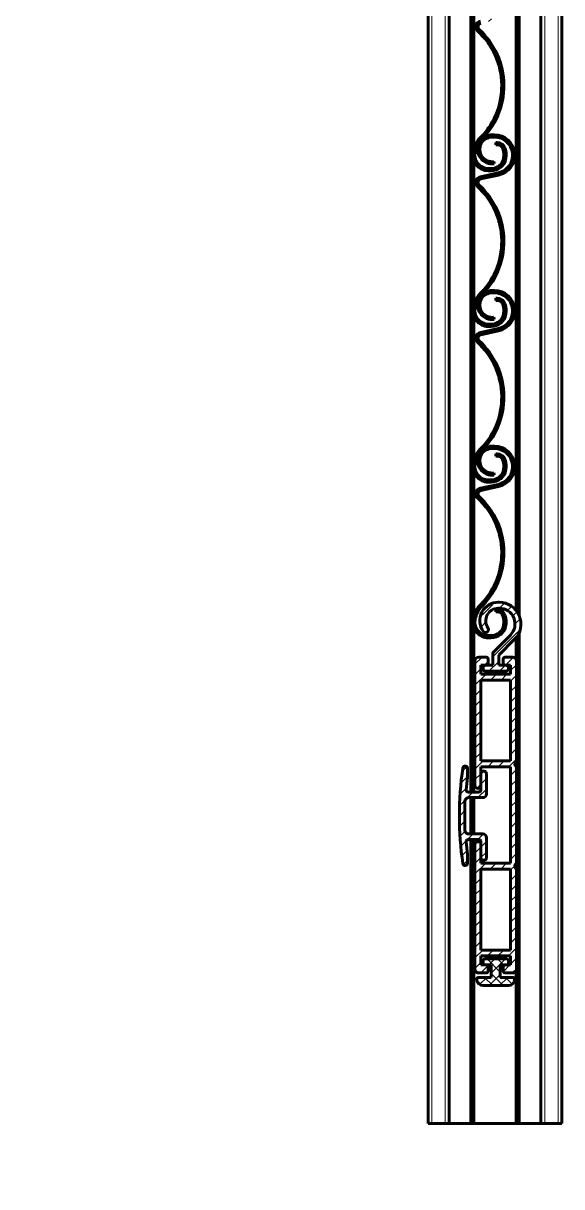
# Model space of a CAD drawing. Header units: millimetres. Extents: x 0 to 841, y 0 to 594.
# Drawn here: x 600.3 to 636.6, y 211.5 to 290 of the extents above; entities that cross this region are included whole.
import ezdxf

# ---------------------------------------------------------------- set-up
doc = ezdxf.new("R2010")
doc.units = ezdxf.units.MM
doc.linetypes.add('K5LT_BASIC', pattern=[0])
doc.linetypes.add('K5LT_THIN', pattern=[0])
doc.layers.add('Системный слой (1)', color=7, linetype='Continuous', true_color=0x909090)
pattern_1 = [(45, (0, 0), (-0.3535534, 0.3535534), [])]

# ---------------------------------------------------------------- blocks, each defined once
blk = doc.blocks.new('U891')
at = {"layer": 'Системный слой (1)', "color": 7, "linetype": 'K5LT_THIN', "lineweight": 18}
blk.add_line((627.821, 375.72), (627.821, 215.792), dxfattribs=at)
blk = doc.blocks.new('U892')
at = {"layer": 'Системный слой (1)', "color": 7, "linetype": 'K5LT_THIN', "lineweight": 18}
blk.add_line((628.721, 375.623), (628.721, 215.792), dxfattribs=at)
blk = doc.blocks.new('U893')
at = {"layer": 'Системный слой (1)', "color": 5, "linetype": 'K5LT_BASIC', "lineweight": 60, "true_color": 0x0000ff}
blk.add_line((636.571, 375.751), (636.571, 215.792), dxfattribs=at)
blk = doc.blocks.new('U894')
at = {"layer": 'Системный слой (1)', "color": 5, "linetype": 'K5LT_BASIC', "lineweight": 60, "true_color": 0x0000ff}
blk.add_line((627.571, 375.751), (627.571, 215.792), dxfattribs=at)
blk = doc.blocks.new('U895')
at = {"layer": 'Системный слой (1)', "color": 7, "linetype": 'K5LT_THIN', "lineweight": 18}
blk.add_line((636.321, 375.782), (636.321, 215.792), dxfattribs=at)
blk = doc.blocks.new('U896')
at = {"layer": 'Системный слой (1)', "color": 7, "linetype": 'K5LT_THIN', "lineweight": 18}
blk.add_line((635.421, 375.879), (635.421, 215.792), dxfattribs=at)
blk = doc.blocks.new('U897')
at = {"layer": 'Системный слой (1)', "color": 5, "linetype": 'K5LT_BASIC', "lineweight": 60, "true_color": 0x0000ff}
blk.add_line((635.171, 375.9), (635.171, 215.792), dxfattribs=at)
blk = doc.blocks.new('U898')
at = {"layer": 'Системный слой (1)', "color": 5, "linetype": 'K5LT_BASIC', "lineweight": 60, "true_color": 0x0000ff}
blk.add_line((628.971, 375.602), (628.971, 215.792), dxfattribs=at)
blk = doc.blocks.new('U899')
at = {"layer": 'Системный слой (1)', "color": 5, "linetype": 'K5LT_BASIC', "lineweight": 60, "true_color": 0x0000ff}
blk.add_line((627.571, 375.751), (627.571, 215.792), dxfattribs=at)
blk = doc.blocks.new('U905')
at = {"layer": 'Системный слой (1)', "color": 5, "linetype": 'K5LT_BASIC', "lineweight": 60, "true_color": 0x0000ff}
blk.add_line((630.439, 375.588), (630.439, 238.142), dxfattribs=at)
blk = doc.blocks.new('U987')
at = {"layer": 'Системный слой (1)', "color": 5, "linetype": 'K5LT_BASIC', "lineweight": 60, "true_color": 0x0000ff}
blk.add_line((633.505, 250.388), (633.505, 375.901), dxfattribs=at)
blk = doc.blocks.new('U988')
at = {"layer": 'Системный слой (1)', "color": 5, "linetype": 'K5LT_BASIC', "lineweight": 60, "true_color": 0x0000ff}
blk.add_line((633.702, 250.058), (633.702, 375.914), dxfattribs=at)

msp = doc.modelspace()

# ---------------------------------------------------------------- hatches: boundary and pattern name
at = {"layer": 'Системный слой (1)'}
h = msp.add_hatch(dxfattribs=at)
h.set_pattern_fill('Металл', angle=45, style=0, pattern_type=0)
h.set_pattern_definition(pattern_1)
h.paths.add_polyline_path([(630.8602, 289.4994), (632.0485, 287.9039), (632.5202, 285.9713), (632.2004, 284.0078), (631.1399, 282.3247), (630.9312, 282.1186), (630.5757, 281.251), (630.8428, 280.3915), (631.6222, 280.0443), (631.8097, 280.0432), (632.5185, 280.332), (632.8007, 280.8717), (632.7526, 281.5597), (632.4737, 281.8876), (632.2205, 281.9494), (632.1333, 281.9499), (632.1325, 281.7999), (632.2197, 281.7994), (632.5106, 281.6769), (632.6098, 281.5136), (632.6529, 280.8974), (632.3045, 280.348), (631.8106, 280.1932), (631.6231, 280.1943), (630.9794, 280.4654), (630.7159, 281.1122), (630.7243, 281.2306), (631.0571, 282.0365), (632.2257, 283.6816), (632.671, 285.6498), (632.3243, 287.6377), (631.239, 289.3389), (630.9786, 289.5915), (630.9277, 289.776), (631.0221, 289.9424), (631.1229, 289.9895), (632.3182, 290.2483), (633.1697, 290.827), (633.3807, 291.8347), (632.8329, 292.7064), (632.0354, 292.9671), (631.8916, 292.968), (631.1961, 292.6846), (630.9046, 291.9925), (631.188, 291.297), (631.8801, 291.0055), (632.0239, 291.0153), (632.0028, 291.1638), (631.3866, 291.3221), (631.0629, 291.8698), (631.2212, 292.486), (631.7689, 292.8097), (631.8907, 292.818), (632.0345, 292.8171), (632.9226, 292.4283), (633.2499, 291.5156), (632.8114, 290.651), (632.2865, 290.3949), (631.0911, 290.1361), (630.8395, 289.9618), (630.7848, 289.6606)])
h = msp.add_hatch(dxfattribs=at)
h.set_pattern_fill('Металл', angle=45, style=0, pattern_type=0)
h.set_pattern_definition(pattern_1)
h.paths.add_polyline_path([(630.8602, 278.9994), (632.0485, 277.4039), (632.5202, 275.4713), (632.2004, 273.5078), (631.1399, 271.8247), (630.9312, 271.6186), (630.5757, 270.751), (630.8428, 269.8915), (631.6222, 269.5443), (631.8097, 269.5432), (632.5185, 269.832), (632.8007, 270.3717), (632.7526, 271.0597), (632.4737, 271.3876), (632.2205, 271.4494), (632.1333, 271.4499), (632.1325, 271.2999), (632.2197, 271.2994), (632.5106, 271.1769), (632.6098, 271.0136), (632.6529, 270.3974), (632.3045, 269.848), (631.8106, 269.6932), (631.6231, 269.6943), (630.9794, 269.9654), (630.7159, 270.6122), (630.7243, 270.7306), (631.0571, 271.5365), (632.2257, 273.1816), (632.671, 275.1498), (632.3243, 277.1377), (631.239, 278.8389), (630.9786, 279.0915), (630.9277, 279.276), (631.0221, 279.4424), (631.1229, 279.4895), (632.3182, 279.7483), (633.1697, 280.327), (633.3807, 281.3347), (632.8329, 282.2064), (632.0354, 282.4671), (631.8916, 282.468), (631.1961, 282.1846), (630.9046, 281.4925), (631.188, 280.797), (631.8801, 280.5055), (632.0239, 280.5153), (632.0028, 280.6638), (631.3866, 280.8221), (631.0629, 281.3698), (631.2212, 281.986), (631.7689, 282.3097), (631.8907, 282.318), (632.0345, 282.3171), (632.9226, 281.9283), (633.2499, 281.0156), (632.8114, 280.151), (632.2865, 279.8949), (631.0911, 279.6361), (630.8395, 279.4618), (630.7848, 279.1606)])
h = msp.add_hatch(dxfattribs=at)
h.set_pattern_fill('Металл', angle=45, style=0, pattern_type=0)
h.set_pattern_definition(pattern_1)
h.paths.add_polyline_path([(630.8602, 268.4994), (632.0485, 266.9039), (632.5202, 264.9713), (632.2004, 263.0078), (631.1399, 261.3247), (630.9312, 261.1186), (630.5757, 260.251), (630.8428, 259.3915), (631.6222, 259.0443), (631.8097, 259.0432), (632.5185, 259.332), (632.8007, 259.8717), (632.7526, 260.5597), (632.4737, 260.8876), (632.2205, 260.9494), (632.1333, 260.9499), (632.1325, 260.7999), (632.2197, 260.7994), (632.5106, 260.6769), (632.6098, 260.5136), (632.6529, 259.8974), (632.3045, 259.348), (631.8106, 259.1932), (631.6231, 259.1943), (630.9794, 259.4654), (630.7159, 260.1122), (630.7243, 260.2306), (631.0571, 261.0365), (632.2257, 262.6816), (632.671, 264.6498), (632.3243, 266.6377), (631.239, 268.3389), (630.9786, 268.5915), (630.9277, 268.776), (631.0221, 268.9424), (631.1229, 268.9895), (632.3182, 269.2483), (633.1697, 269.827), (633.3807, 270.8347), (632.8329, 271.7064), (632.0354, 271.9671), (631.8916, 271.968), (631.1961, 271.6846), (630.9046, 270.9925), (631.188, 270.297), (631.8801, 270.0055), (632.0239, 270.0153), (632.0028, 270.1638), (631.3866, 270.3221), (631.0629, 270.8698), (631.2212, 271.486), (631.7689, 271.8097), (631.8907, 271.818), (632.0345, 271.8171), (632.9226, 271.4283), (633.2499, 270.5156), (632.8114, 269.651), (632.2865, 269.3949), (631.0911, 269.1361), (630.8395, 268.9618), (630.7848, 268.6606)])
h = msp.add_hatch(dxfattribs=at)
h.set_pattern_fill('Металл', angle=45, style=0, pattern_type=0)
h.set_pattern_definition(pattern_1)
h.paths.add_polyline_path([(630.8602, 257.9994), (632.0485, 256.4039), (632.5202, 254.4713), (632.2004, 252.5078), (631.1399, 250.8247), (630.9312, 250.6186), (630.5757, 249.751), (630.8428, 248.8915), (631.6222, 248.5443), (631.8097, 248.5432), (632.5185, 248.832), (632.8007, 249.3717), (632.7526, 250.0597), (632.4737, 250.3876), (632.2205, 250.4494), (632.1333, 250.4499), (632.1325, 250.2999), (632.2197, 250.2994), (632.5106, 250.1769), (632.6098, 250.0136), (632.6529, 249.3974), (632.3045, 248.848), (631.8106, 248.6932), (631.6231, 248.6943), (630.9794, 248.9654), (630.7159, 249.6122), (630.7243, 249.7306), (631.0571, 250.5365), (632.2257, 252.1816), (632.671, 254.1498), (632.3243, 256.1377), (631.239, 257.8389), (630.9786, 258.0915), (630.9277, 258.276), (631.0221, 258.4424), (631.1229, 258.4895), (632.3182, 258.7483), (633.1697, 259.327), (633.3807, 260.3347), (632.8329, 261.2064), (632.0354, 261.4671), (631.8916, 261.468), (631.1961, 261.1846), (630.9046, 260.4925), (631.188, 259.797), (631.8801, 259.5055), (632.0239, 259.5153), (632.0028, 259.6638), (631.3866, 259.8221), (631.0629, 260.3698), (631.2212, 260.986), (631.7689, 261.3097), (631.8907, 261.318), (632.0345, 261.3171), (632.9226, 260.9283), (633.2499, 260.0156), (632.8114, 259.151), (632.2865, 258.8949), (631.0911, 258.6361), (630.8395, 258.4618), (630.7848, 258.1606)])
h = msp.add_hatch(dxfattribs=at)
h.set_pattern_fill('Металл', angle=45, style=0, pattern_type=0)
h.set_pattern_definition(pattern_1)
h.paths.add_polyline_path([(631.2632, 248.9876), (631.3913, 248.9038), (631.5411, 248.9351), (631.6249, 249.0632), (631.5936, 249.213), (631.4605, 249.8498), (631.8167, 250.3942), (632.2957, 250.5421), (632.3601, 250.5421), (633.1745, 250.1609), (633.4036, 249.2914), (633.1101, 248.7314), (631.9647, 247.586), (631.9207, 247.4799), (631.9207, 246.6921), (631.4207, 246.6921), (631.3147, 246.6481), (631.2707, 246.5421), (631.2707, 246.4421), (631.3147, 246.336), (631.4207, 246.2921), (632.8207, 246.2921), (632.9268, 246.336), (632.9707, 246.4421), (632.9707, 246.5421), (632.9268, 246.6481), (632.8207, 246.6921), (632.3207, 246.6921), (632.3207, 247.3764), (633.3929, 248.4486), (633.8195, 249.4215), (633.4741, 250.4261), (632.5395, 250.931), (632.3601, 250.9421), (632.2957, 250.9421), (631.3943, 250.5581), (631.0468, 249.642)])
h = msp.add_hatch(dxfattribs=at)
h.set_pattern_fill('Металл', angle=45, style=0, pattern_type=0)
h.set_pattern_definition(pattern_1)
h.paths.add_polyline_path([(633.5207, 240.2921), (633.5207, 246.9921), (633.4475, 247.1688), (633.2707, 247.2421), (632.7707, 247.2421), (632.6647, 247.1981), (632.6207, 247.0921), (632.6207, 246.8421), (632.6647, 246.736), (632.7707, 246.6921), (633.1207, 246.6921), (633.1207, 246.0921), (631.1207, 246.0921), (631.1207, 246.6921), (631.4707, 246.6921), (631.5768, 246.736), (631.6207, 246.8421), (631.6207, 247.0921), (631.5768, 247.1981), (631.4707, 247.2421), (630.9707, 247.2421), (630.794, 247.1688), (630.7207, 246.9921), (630.7207, 238.5921), (630.7793, 238.4506), (630.9207, 238.3921), (631.0622, 238.4506), (631.1207, 238.5921), (631.1207, 239.8421), (633.1207, 239.8421), (633.1207, 233.3421), (631.1207, 233.3421), (631.1207, 234.5921), (631.0622, 234.7335), (630.9207, 234.7921), (630.7793, 234.7335), (630.7207, 234.5921), (630.7207, 226.1921), (630.794, 226.0153), (630.9707, 225.9421), (631.4707, 225.9421), (631.5768, 225.986), (631.6207, 226.0921), (631.6207, 226.3421), (631.5768, 226.4481), (631.4707, 226.4921), (631.1207, 226.4921), (631.1207, 227.0921), (633.1207, 227.0921), (633.1207, 226.4921), (632.7707, 226.4921), (632.6647, 226.4481), (632.6207, 226.3421), (632.6207, 226.0921), (632.6647, 225.986), (632.7707, 225.9421), (633.2707, 225.9421), (633.4475, 226.0153), (633.5207, 226.1921), (633.5207, 232.8921), (633.3707, 233.1421), (633.5207, 233.3921), (633.5207, 239.7921), (633.3707, 240.0421)])
h.paths.add_polyline_path([(631.1207, 245.6921), (633.1207, 245.6921), (633.1207, 240.2421), (631.1207, 240.2421)])
h.paths.add_polyline_path([(633.1207, 227.4921), (631.1207, 227.4921), (631.1207, 232.9421), (633.1207, 232.9421)])
h = msp.add_hatch(dxfattribs=at)
h.set_pattern_fill('Металл', angle=45, style=0, pattern_type=0)
h.set_pattern_definition(pattern_1)
h.paths.add_polyline_path([(630.2949, 237.7671), (631.2441, 237.7671), (631.4209, 237.8403), (631.4941, 238.0171), (631.4941, 239.3921), (631.4502, 239.4981), (631.3441, 239.5421), (631.2691, 239.5421), (631.163, 239.4981), (631.1191, 239.3921), (631.1191, 238.2921), (631.0752, 238.186), (630.9691, 238.1421), (630.2699, 238.1421), (630.1639, 238.186), (630.1199, 238.2921), (630.2174, 239.1276), (630.2191, 239.1566), (630.2191, 239.7421), (630.1752, 239.8481), (630.0691, 239.8921), (630.0495, 239.8921), (629.9434, 239.8481), (629.901, 239.7635), (629.6929, 235.524), (629.901, 233.3206), (629.9596, 233.2219), (630.0495, 233.1921), (630.0691, 233.1921), (630.1752, 233.236), (630.2191, 233.3421), (630.2191, 233.9275), (630.2174, 233.9565), (630.1199, 234.7921), (630.1639, 234.8981), (630.2699, 234.9421), (630.9691, 234.9421), (631.0752, 234.8981), (631.1191, 234.7921), (631.1191, 233.6921), (631.163, 233.586), (631.2691, 233.5421), (631.3441, 233.5421), (631.4502, 233.586), (631.4941, 233.6921), (631.4941, 235.0671), (631.4209, 235.2438), (631.2441, 235.3171), (630.2949, 235.3171), (630.1182, 235.3903), (630.0449, 235.5671), (630.0449, 237.5171), (630.1182, 237.6938)])
h = msp.add_hatch(dxfattribs=at)
h.set_pattern_fill('Неметалл', angle=45, style=0, pattern_type=0)
h.set_pattern_definition([(45, (0, 0), (-0.3535534, 0.3535534), []), (135, (0, 0), (-0.3535534, -0.3535534), [])])
h.paths.add_polyline_path([(631.8207, 225.6421), (630.9457, 225.6421), (630.875, 225.6128), (630.8457, 225.5421), (630.8457, 225.5171), (630.9702, 225.2165), (631.2707, 225.0921), (632.9707, 225.0921), (633.2713, 225.2165), (633.3957, 225.5171), (633.3957, 225.5421), (633.3665, 225.6128), (633.2957, 225.6421), (632.4207, 225.6421), (632.4207, 226.4921), (632.7707, 226.4921), (632.8707, 226.4921), (632.9415, 226.5213), (632.9707, 226.5921), (632.9707, 226.7921), (632.9415, 226.8628), (632.8707, 226.8921), (631.3707, 226.8921), (631.3, 226.8628), (631.2707, 226.7921), (631.2707, 226.5921), (631.3, 226.5213), (631.3707, 226.4921), (631.8207, 226.4921)])

# ---------------------------------------------------------------- linework, layer by layer
at = {"layer": 'Системный слой (1)', "color": 5, "linetype": 'K5LT_BASIC', "lineweight": 60, "true_color": 0x0000ff}
for p, q in [((630.6362, 291.2268), (630.6362, 281.531)), ((632.0354, 282.4671), (631.8916, 282.468)), ((631.8907, 282.318), (632.0345, 282.3171)), ((632.1333, 281.9499), (632.1325, 281.7999)), ((632.1325, 281.7999), (632.2197, 281.7994)), ((632.2205, 281.9494), (632.1333, 281.9499)), ((630.6362, 280.7268), (630.6362, 271.031)), ((631.8106, 280.1932), (631.6231, 280.1943)), ((632.0239, 280.5153), (632.0028, 280.6638)), ((632.2865, 279.8949), (631.0911, 279.6361)), ((631.1229, 279.4895), (632.3182, 279.7483)), ((631.6222, 280.0443), (631.8097, 280.0432)), ((631.8907, 271.818), (632.0345, 271.8171)), ((632.0354, 271.9671), (631.8916, 271.968)), ((632.1333, 271.4499), (632.1325, 271.2999)), ((632.1325, 271.2999), (632.2197, 271.2994)), ((632.2205, 271.4494), (632.1333, 271.4499)), ((630.6362, 270.2268), (630.6362, 260.531)), ((632.0239, 270.0153), (632.0028, 270.1638)), ((632.2865, 269.3949), (631.0911, 269.1361)), ((631.1229, 268.9895), (632.3182, 269.2483)), ((631.6222, 269.5443), (631.8097, 269.5432)), ((631.8106, 269.6932), (631.6231, 269.6943)), ((631.8907, 261.318), (632.0345, 261.3171)), ((632.0354, 261.4671), (631.8916, 261.468)), ((632.1333, 260.9499), (632.1325, 260.7999)), ((632.1325, 260.7999), (632.2197, 260.7994)), ((632.2205, 260.9494), (632.1333, 260.9499)), ((630.6362, 259.7268), (630.6362, 250.031)), ((631.6222, 259.0443), (631.8097, 259.0432)), ((631.8106, 259.1932), (631.6231, 259.1943)), ((632.0239, 259.5153), (632.0028, 259.6638)), ((632.2865, 258.8949), (631.0911, 258.6361)), ((631.1229, 258.4895), (632.3182, 258.7483)), ((632.1333, 250.4499), (632.1325, 250.2999)), ((632.1325, 250.2999), (632.2197, 250.2994)), ((632.2205, 250.4494), (632.1333, 250.4499)), ((632.3601, 250.9421), (632.2957, 250.9421)), ((632.2957, 250.5421), (632.3601, 250.5421)), ((630.6362, 249.2268), (630.6362, 238.1421)), ((633.1101, 248.7314), (631.9647, 247.586)), ((633.7022, 215.7921), (633.7022, 248.905)), ((631.6222, 248.5443), (631.8097, 248.5432)), ((631.8106, 248.6932), (631.6231, 248.6943)), ((632.3207, 247.3764), (633.3929, 248.4486)), ((633.5053, 247.0785), (633.5053, 248.5748)), ((631.4707, 247.2421), (630.9707, 247.2421)), ((631.9207, 247.4799), (631.9207, 246.6921)), ((632.3207, 246.6921), (632.3207, 247.3764)), ((633.2707, 247.2421), (632.7707, 247.2421)), ((630.7207, 246.9921), (630.7207, 238.5921)), ((631.1207, 246.6921), (631.4707, 246.6921)), ((631.1207, 246.0921), (631.1207, 246.6921)), ((631.2707, 246.5421), (631.2707, 246.4421)), ((631.9207, 246.6921), (631.4207, 246.6921)), ((631.6207, 246.8421), (631.6207, 247.0921)), ((632.8207, 246.6921), (632.3207, 246.6921)), ((632.6207, 247.0921), (632.6207, 246.8421)), ((632.7707, 246.6921), (633.1207, 246.6921)), ((632.9707, 246.4421), (632.9707, 246.5421)), ((633.1207, 246.6921), (633.1207, 246.0921)), ((633.5207, 240.2921), (633.5207, 246.9921)), ((633.1207, 246.0921), (631.1207, 246.0921)), ((633.1207, 245.6921), (631.1207, 245.6921)), ((631.1207, 245.6921), (631.1207, 240.2421)), ((631.4207, 246.2921), (632.8207, 246.2921)), ((633.1207, 240.2421), (633.1207, 245.6921)), ((631.1207, 240.2421), (633.1207, 240.2421)), ((633.3707, 240.0421), (633.5207, 240.2921)), ((633.5053, 239.8178), (633.5053, 240.2663)), ((630.0691, 239.8921), (630.0495, 239.8921)), ((630.2191, 239.1566), (630.2191, 239.7421)), ((631.1191, 239.3921), (631.1191, 238.2921)), ((631.1207, 239.8421), (633.1207, 239.8421)), ((631.1207, 238.5921), (631.1207, 239.8421)), ((631.3441, 239.5421), (631.2691, 239.5421)), ((631.4941, 238.0171), (631.4941, 239.3921)), ((633.1207, 239.8421), (633.1207, 233.3421)), ((633.5207, 239.7921), (633.3707, 240.0421)), ((633.5207, 233.3921), (633.5207, 239.7921)), ((630.1199, 238.2921), (630.2174, 239.1276)), ((630.9691, 238.1421), (630.2699, 238.1421)), ((630.2949, 237.7671), (631.2441, 237.7671)), ((630.4393, 237.7671), (630.4393, 235.3171)), ((630.6362, 237.7671), (630.6362, 235.3171)), ((630.0449, 235.5671), (630.0449, 237.5171)), ((630.2174, 233.9565), (630.1199, 234.7921)), ((630.2699, 234.9421), (630.9691, 234.9421)), ((631.2441, 235.3171), (630.2949, 235.3171)), ((630.4393, 234.9421), (630.4393, 215.7921)), ((630.6362, 234.9421), (630.6362, 215.7921)), ((631.1191, 234.7921), (631.1191, 233.6921)), ((631.4941, 233.6921), (631.4941, 235.0671)), ((630.2191, 233.3421), (630.2191, 233.9275)), ((630.7207, 234.5921), (630.7207, 226.1921)), ((631.1207, 233.3421), (631.1207, 234.5921)), ((630.0495, 233.1921), (630.0691, 233.1921)), ((633.1207, 233.3421), (631.1207, 233.3421)), ((631.2691, 233.5421), (631.3441, 233.5421)), ((633.3707, 233.1421), (633.5207, 233.3921)), ((633.5207, 232.8921), (633.3707, 233.1421)), ((633.5053, 232.9178), (633.5053, 233.3663)), ((631.1207, 232.9421), (631.1207, 227.4921)), ((633.1207, 232.9421), (631.1207, 232.9421)), ((633.1207, 227.4921), (633.1207, 232.9421)), ((633.5207, 226.1921), (633.5207, 232.8921)), ((631.1207, 227.4921), (633.1207, 227.4921)), ((631.1207, 226.4921), (631.1207, 227.0921)), ((631.1207, 227.0921), (633.1207, 227.0921)), ((631.2707, 226.7921), (631.2707, 226.5921)), ((632.8707, 226.8921), (631.3707, 226.8921)), ((632.9707, 226.5921), (632.9707, 226.7921)), ((633.1207, 227.0921), (633.1207, 226.4921)), ((631.4707, 226.4921), (631.1207, 226.4921)), ((631.3707, 226.4921), (631.8207, 226.4921)), ((631.6207, 226.0921), (631.6207, 226.3421)), ((631.8207, 226.4921), (631.8207, 225.6421)), ((632.4207, 225.6421), (632.4207, 226.4921)), ((632.4207, 226.4921), (632.8707, 226.4921)), ((632.6207, 226.3421), (632.6207, 226.0921)), ((633.1207, 226.4921), (632.7707, 226.4921)), ((633.5053, 215.7921), (633.5053, 226.1056)), ((630.8457, 225.5421), (630.8457, 225.5171)), ((631.8207, 225.6421), (630.9457, 225.6421)), ((630.9707, 225.9421), (631.4707, 225.9421)), ((633.2957, 225.6421), (632.4207, 225.6421)), ((632.7707, 225.9421), (633.2707, 225.9421)), ((633.3957, 225.5171), (633.3957, 225.5421)), ((631.2707, 225.0921), (632.9707, 225.0921)), ((627.8207, 215.7921), (627.5707, 215.7921)), ((628.7207, 215.7921), (627.8207, 215.7921)), ((628.9707, 215.7921), (628.7207, 215.7921)), ((630.4393, 215.7921), (628.9707, 215.7921)), ((630.6362, 215.7921), (630.4393, 215.7921)), ((633.5053, 215.7921), (630.6362, 215.7921)), ((633.5053, 215.7921), (633.7022, 215.7921)), ((633.7022, 215.7921), (635.1707, 215.7921)), ((635.4207, 215.7921), (635.1707, 215.7921)), ((636.3207, 215.7921), (635.4207, 215.7921)), ((636.5707, 215.7921), (636.3207, 215.7921))]:
    msp.add_line(p, q, dxfattribs=at)
for centre, radius, start, end in [((631.1758, 289.7452), 0.4, 102.214307, 217.922311), ((631.1758, 289.7452), 0.25, 102.214307, 217.922311), ((627.5325, 285.7778), 5.14, 313.291111, 47.899671), ((627.5271, 285.7766), 4.9969, 312.941187, 48.160224), ((631.8859, 281.4867), 0.9812, 89.664477, 278.088444), ((632.0273, 281.0922), 1.375, 282.214307, 89.664477), ((632.4334, 280.9966), 1.875, 143.242746, 172.20181), ((632.4334, 280.9966), 1.725, 142.926507, 172.20181), ((631.8859, 281.4867), 0.8312, 89.664477, 278.088444), ((632.0273, 281.0922), 1.225, 282.214307, 89.664477), ((632.2173, 281.3869), 0.4125, 17.880934, 89.664477), ((632.2173, 281.3869), 0.5625, 17.880934, 89.664477), ((631.6284, 281.1068), 1.0625, 172.20181, 269.664477), ((631.6284, 281.1068), 0.9125, 172.20181, 269.664477), ((631.8155, 281.0432), 0.85, 269.664477, 350.12142), ((631.3845, 281.1183), 1.2875, 350.12142, 17.880934), ((631.3845, 281.1183), 1.4375, 350.12142, 17.880934), ((631.8155, 281.0432), 1, 269.664477, 350.12142), ((631.1758, 279.2452), 0.4, 102.214307, 217.922311), ((631.1758, 279.2452), 0.25, 102.214307, 217.922311), ((627.5271, 275.2766), 4.9969, 312.941187, 48.160224), ((627.5325, 275.2778), 5.14, 313.291111, 47.899671), ((632.4334, 270.4966), 1.875, 143.242746, 172.20181), ((632.4334, 270.4966), 1.725, 142.926507, 172.20181), ((631.8859, 270.9867), 0.9812, 89.664477, 278.088444), ((631.8859, 270.9867), 0.8312, 89.664477, 278.088444), ((632.0273, 270.5922), 1.225, 282.214307, 89.664477), ((632.0273, 270.5922), 1.375, 282.214307, 89.664477), ((631.6284, 270.6068), 1.0625, 172.20181, 269.664477), ((631.6284, 270.6068), 0.9125, 172.20181, 269.664477), ((632.2173, 270.8869), 0.4125, 17.880934, 89.664477), ((632.2173, 270.8869), 0.5625, 17.880934, 89.664477), ((631.3845, 270.6183), 1.2875, 350.12142, 17.880934), ((631.3845, 270.6183), 1.4375, 350.12142, 17.880934), ((631.8155, 270.5432), 1, 269.664477, 350.12142), ((631.8155, 270.5432), 0.85, 269.664477, 350.12142), ((631.1758, 268.7452), 0.4, 102.214307, 217.922311), ((627.5271, 264.7766), 4.9969, 312.941187, 48.160224), ((631.1758, 268.7452), 0.25, 102.214307, 217.922311), ((627.5325, 264.7778), 5.14, 313.291111, 47.899671), ((631.8859, 260.4867), 0.9812, 89.664477, 278.088444), ((631.8859, 260.4867), 0.8312, 89.664477, 278.088444), ((632.0273, 260.0922), 1.225, 282.214307, 89.664477), ((632.0273, 260.0922), 1.375, 282.214307, 89.664477), ((632.4334, 259.9966), 1.875, 143.242746, 172.20181), ((632.4334, 259.9966), 1.725, 142.926507, 172.20181), ((632.2173, 260.3869), 0.4125, 17.880934, 89.664477), ((632.2173, 260.3869), 0.5625, 17.880934, 89.664477), ((631.3845, 260.1183), 1.2875, 350.12142, 17.880934), ((631.3845, 260.1183), 1.4375, 350.12142, 17.880934), ((631.6284, 260.1068), 1.0625, 172.20181, 269.664477), ((631.6284, 260.1068), 0.9125, 172.20181, 269.664477), ((631.8155, 260.0432), 1, 269.664477, 350.12142), ((631.8155, 260.0432), 0.85, 269.664477, 350.12142), ((631.1758, 258.2452), 0.4, 102.214307, 217.922311), ((631.1758, 258.2452), 0.25, 102.214307, 217.922311), ((627.5271, 254.2766), 4.9969, 312.941187, 48.160224), ((627.5325, 254.2778), 5.14, 313.291111, 47.899671), ((632.4334, 249.4966), 1.875, 143.242746, 172.20181), ((632.4334, 249.4966), 1.725, 142.926507, 172.20181), ((632.2957, 249.6921), 1.25, 90, 214.30358), ((632.2957, 249.6921), 0.85, 90, 214.30358), ((632.2173, 249.8869), 0.4125, 17.880934, 89.664477), ((632.2173, 249.8869), 0.5625, 17.880934, 89.664477), ((632.3601, 249.4814), 1.4607, 315, 90), ((632.3601, 249.4814), 1.0607, 315, 90), ((631.6284, 249.6068), 1.0625, 172.20181, 269.664477), ((631.6284, 249.6068), 0.9125, 172.20181, 269.664477), ((631.3845, 249.6183), 1.2875, 350.12142, 17.880934), ((631.3845, 249.6183), 1.4375, 350.12142, 17.880934), ((631.4284, 249.1003), 0.2, 214.30358, 34.30358), ((631.8155, 249.5432), 1, 269.664477, 350.12142), ((631.8155, 249.5432), 0.85, 269.664477, 350.12142), ((630.9707, 246.9921), 0.25, 90, 180), ((631.4707, 247.0921), 0.15, 0, 90), ((632.0707, 247.4799), 0.15, 135, 180), ((632.7707, 247.0921), 0.15, 90, 180), ((633.2707, 246.9921), 0.25, 0, 90), ((631.4207, 246.5421), 0.15, 90, 180), ((631.4207, 246.4421), 0.15, 180, 270), ((631.4707, 246.8421), 0.15, 270, 0), ((632.7707, 246.8421), 0.15, 180, 270), ((632.8207, 246.5421), 0.15, 0, 90), ((632.8207, 246.4421), 0.15, 270, 0), ((652.2399, 236.5421), 22.57, 171.794167, 188.205834), ((630.0495, 239.7421), 0.15, 90, 171.794167), ((630.0691, 239.7421), 0.15, 0, 90), ((631.2691, 239.3921), 0.15, 90, 180), ((631.3441, 239.3921), 0.15, 0, 90), ((629.9691, 239.1566), 0.25, 353.344585, 0), ((630.9207, 238.5921), 0.2, 180, 0), ((630.2949, 237.5171), 0.25, 90, 180), ((630.2699, 238.2921), 0.15, 180, 270), ((630.9691, 238.2921), 0.15, 270, 0), ((631.2441, 238.0171), 0.25, 270, 0), ((630.2949, 235.5671), 0.25, 180, 270), ((630.2699, 234.7921), 0.15, 90, 180), ((630.9207, 234.5921), 0.2, 0, 180), ((630.9691, 234.7921), 0.15, 0, 90), ((631.2441, 235.0671), 0.25, 0, 90), ((629.9691, 233.9275), 0.25, 0, 6.655415), ((630.0495, 233.3421), 0.15, 188.205834, 270), ((630.0691, 233.3421), 0.15, 270, 0), ((631.2691, 233.6921), 0.15, 180, 270), ((631.3441, 233.6921), 0.15, 270, 0), ((631.3707, 226.7921), 0.1, 90, 180), ((632.8707, 226.7921), 0.1, 0, 90), ((630.9707, 226.1921), 0.25, 180, 270), ((631.3707, 226.5921), 0.1, 180, 270), ((631.4707, 226.3421), 0.15, 0, 90), ((631.4707, 226.0921), 0.15, 270, 0), ((632.7707, 226.3421), 0.15, 90, 180), ((632.7707, 226.0921), 0.15, 180, 270), ((632.8707, 226.5921), 0.1, 270, 0), ((633.2707, 226.1921), 0.25, 270, 0), ((630.9457, 225.5421), 0.1, 90, 180), ((631.2707, 225.5171), 0.425, 180, 270), ((632.9707, 225.5171), 0.425, 270, 0), ((633.2957, 225.5421), 0.1, 0, 90)]:
    msp.add_arc(centre, radius, start, end, dxfattribs=at)

# ---------------------------------------------------------------- block references
at = {"layer": 'Системный слой (1)'}
for name in ['U894', 'U899', 'U891', 'U892', 'U898', 'U905', 'U987', 'U988', 'U897', 'U896', 'U895', 'U893']:
    msp.add_blockref(name, (0, 0), dxfattribs=at)

doc.saveas('drawing.dxf')
